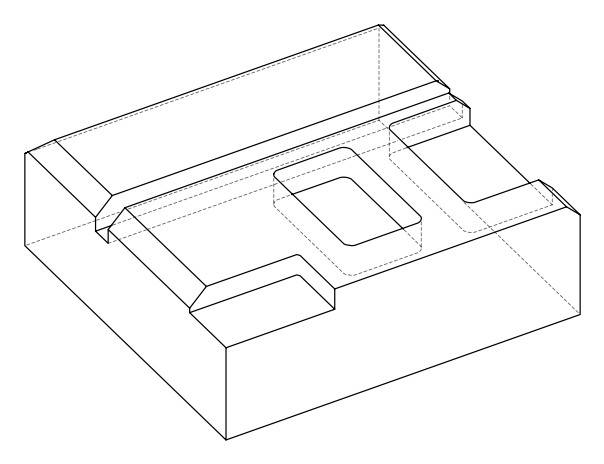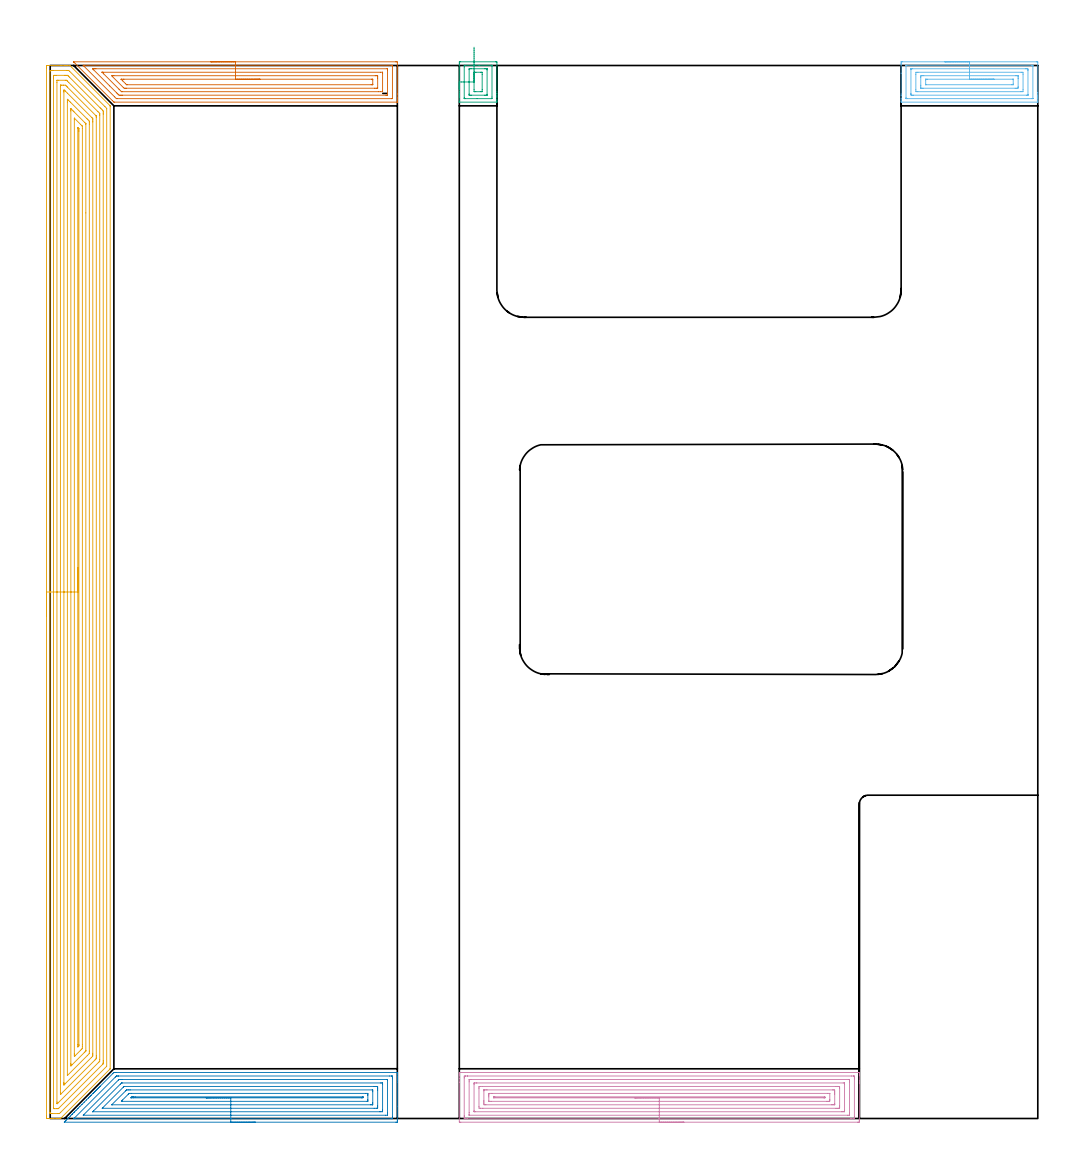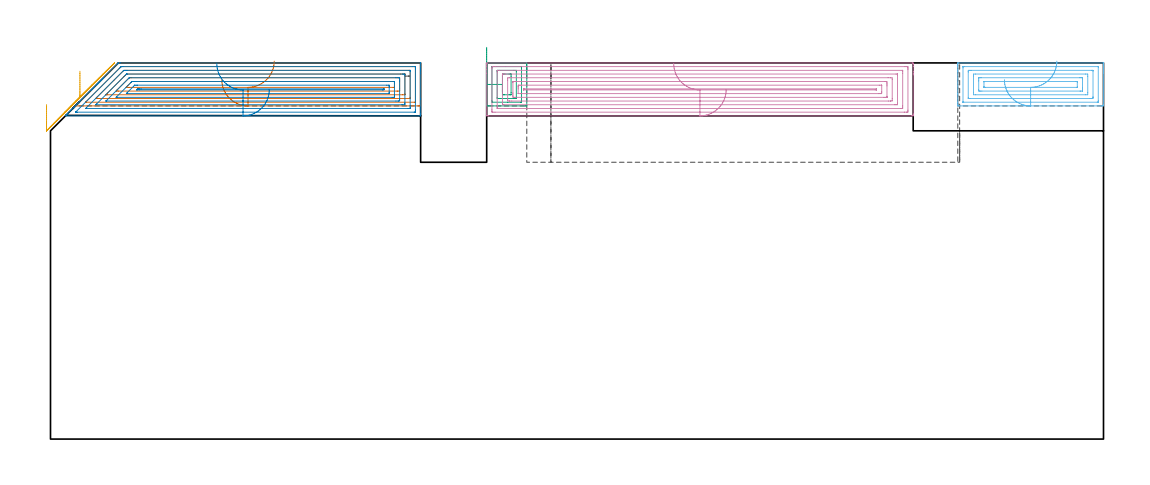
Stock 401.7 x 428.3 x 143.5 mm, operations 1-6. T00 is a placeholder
(PLAN: 10 operations, 2 tool changes, 217.4 min)
(1 AREA_MILL | FG_CHAMFER_SURFACE | UGT0205_001 | 6.26 min | 19453 mm3)
(2 AREA_MILL_1 | FG_CHAMFER_SURFACE_1 | UGT0205_001 | 8.25 min | 29944 mm3)
(3 AREA_MILL_2 | FG_CHAMFER_SURFACE_2 | UGT0205_001 | 1 min | 4058 mm3)
(4 AREA_MILL_3 | FG_CHAMFER_SURFACE_3 | UGT0205_001 | 10.63 min | 36424 mm3)
(5 AREA_MILL_4 | FG_CHAMFER_SURFACE_4 | UGT0205_001 | 33.45 min | 138005 mm3)
(6 AREA_MILL_5 | FG_CHAMFER_SURFACE_5 | UGT0205_001 | 2.99 min | 8482 mm3)
(7 MILL_CORNER_NOTCH_RECTANGULAR | CORNER_NOTCH_RECTANGULAR | NXT0201_008 | Follow Part, ap 1.5, ae 75% | 92.49 min | 245580 mm3)
(8 MILL_RECTANGULAR_POCKET | POCKET_RECTANGULAR_STRAIGHT | UGT0201_094 | Follow Part, ap 5, ae 75% | 15.82 min | 549677 mm3)
(9 MILL_SLOT | SLOT_PARTIAL_RECTANGULAR | UGT0201_094 | Follow Part, ap 5, ae 75% | 31.41 min | 634081 mm3)
(10 MILL_RECTANGULAR_SLOT | SLOT_RECTANGULAR | UGT0201_094 | Follow Part, ap 5, ae 75% | 15.14 min | 403892 mm3)
(TOOL UGT0205_001 | Chamfer Mill 20 x 3 x 45 deg. | D20 FL50 Z2)
(TOOL NXT0201_008 | ENDMILL 6mm [2P460-0600-NA 1630] | D6 FL26 Z6)
(TOOL UGT0201_094 | End mill 20 mm | D20 FL38 Z4)
(OP 1 AREA_MILL)
G17 G21 G94 G90
T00 M6
G54
G17 G0 G90 X65.35 Y429.8 S1061 M3
G43 Z153.5 H0
Z137.1
G94 G1 X65.388 Z136.228 F250.
X65.502 Z135.364
X65.691 Z134.512
X65.953 Z133.68
X66.287 Z132.874
X66.69 Z132.1
X67.159 Z131.364
X67.69 Z130.672
X68.279 Z130.029
X68.922 Z129.44
X69.614 Z128.908
X70.35 Z128.44
X71.124 Z128.037
X71.93 Z127.703
X72.762 Z127.441
X73.614 Z127.252
X74.478 Z127.138
X75.35 Z127.1
X140.579
X140.865 Y429.797 Z127.102
X141.19 Y429.792 Z127.106
X141.2 Y429.462 Z127.436
Y416.689 Z140.205
Y415.251 Z141.645
Y414.904 Z141.991
Y414.208 Z142.691
Y413.876 Z143.024
Y413.464 Z143.427
X141.195 Y413.432 Z143.459
X141.19 Y413.403 Z143.488
X141.026 Y413.4 Z143.5
X26.205
X25.896 Y413.404 Z143.49
X25.735 Y413.563 Z143.333
X25.289 Y414.011 Z142.888
X9.823 Y429.477 Z127.423
X9.663 Y429.636 Z127.261
X9.525 Y429.778 Z127.12
X9.517 Y429.794 Z127.103
X9.525 Y429.799 Z127.099
X75.35 Y429.8 Z127.1
Y428.386 Z128.514
X138.792
X139.174 Y428.379 Z128.521
X139.19 Y428.353 Z128.547
X139.192 Y428.296 Z128.604
X139.199 Y427.89 Z129.01
Y414.904 Z141.996
X139.197 Y414.853 Z142.047
X139.194 Y414.828 Z142.072
X139.192 Y414.822 Z142.078
X139.15 Y414.82 Z142.08
X138.971 Y414.815 Z142.085
X138.881 Y414.814 Z142.086
X138.792
X27.188 Y414.815 Z142.085
X27.098 Y414.816 Z142.084
X27.009 Y414.818 Z142.082
X26.953 Y414.821 Z142.079
X26.916 Y414.846 Z142.054
X26.853 Y414.904 Z141.996
X26.205 Y415.545 Z141.355
X13.695 Y428.056 Z128.844
X13.461 Y428.296 Z128.604
X13.391 Y428.371 Z128.529
X13.517 Y428.379 Z128.521
X13.608 Y428.384 Z128.516
X13.695 Y428.385 Z128.515
X75.35 Y428.386 Z128.514
Y426.972 Z129.928
X137.005 Y426.971 Z129.929
X137.159 Y426.969 Z129.931
X137.184 Y426.968 Z129.932
X137.19 Y426.966 Z129.934
X137.193 Y426.939 Z129.961
X137.198 Y426.835 Z130.065
X137.199 Y426.705 Z130.195
X137.2 Y426.511 Z130.389
X137.199 Y416.495 Z140.405
X137.194 Y416.3 Z140.6
X137.19 Y416.246 Z140.654
X137.185 Y416.234 Z140.666
X137.177 Y416.233 Z140.667
X137.12 Y416.23 Z140.67
X137.005 Y416.229 Z140.671
X136.573
X29.347
X28.885
X28.45 Y416.231 Z140.669
X27.992 Y416.236 Z140.664
X27.521 Y416.689 Z140.211
X27.098 Y417.103 Z139.797
X24.194 Y420.005 Z136.895
X17.69 Y426.511 Z130.389
X17.269 Y426.935 Z129.965
X17.247 Y426.965 Z129.935
X17.269 Y426.966 Z129.934
X17.703 Y426.97 Z129.93
X18.163 Y426.971 Z129.929
X18.595 Y426.972 Z129.928
X75.35
Y425.557 Z131.343
X134.385
X135.163 Y425.556 Z131.344
X135.185 Y425.554 Z131.346
X135.19 Y425.551 Z131.349
X135.194 Y425.544 Z131.356
X135.198 Y425.491 Z131.409
X135.199 Y425.384 Z131.516
X135.2 Y425.17 Z131.73
X135.199 Y417.819 Z139.081
X135.197 Y417.71 Z139.19
X135.193 Y417.656 Z139.244
X135.189 Y417.649 Z139.251
X135.183 Y417.646 Z139.254
X135.156 Y417.644 Z139.256
X134.324 Y417.643 Z139.257
X133.491
X29.302
X29.094 Y417.645 Z139.255
X29.043 Y417.647 Z139.253
X29.02 Y417.649 Z139.251
X28.995 Y417.666 Z139.234
X28.885 Y417.767 Z139.133
X28.174 Y418.475 Z138.425
X27.992 Y418.657 Z138.243
X21.737 Y424.912 Z131.988
X21.177 Y425.48 Z131.42
X21.113 Y425.547 Z131.353
Y425.551 Z131.349
X21.127 Y425.553 Z131.347
X21.173 Y425.555 Z131.345
X21.361 Y425.557 Z131.343
X21.737
X75.35
Y424.143 Z132.757
X132.226
X132.537 Y424.142 Z132.758
X133.124 Y424.139 Z132.761
X133.173 Y424.136 Z132.764
X133.19 Y424.126 Z132.774
X133.196 Y424.066 Z132.834
X133.198 Y423.832 Z133.068
X133.2 Y423.17 Z133.73
X133.199 Y419.202 Z137.698
X133.197 Y419.12 Z137.78
X133.193 Y419.079 Z137.821
X133.191 Y419.064 Z137.836
X133.159 Y419.063 Z137.837
X132.847 Y419.059 Z137.841
X132.537 Y419.057 Z137.843
X131.955
X30.983 Y419.058 Z137.842
X30.673 Y419.059 Z137.841
X30.083 Y419.064 Z137.836
X29.779 Y419.322 Z137.578
X29.755 Y419.344 Z137.556
X29.73 Y419.368 Z137.532
X25.311 Y423.789 Z133.111
X25.272 Y423.832 Z133.068
X25.007 Y424.136 Z132.764
X25.311 Y424.139 Z132.761
X25.894 Y424.142 Z132.758
X75.35 Y424.143 Z132.757
Y422.729 Z134.171
X130.75 Y422.728 Z134.172
X130.963 Y422.727 Z134.173
X131.122 Y422.722 Z134.178
X131.19 Y422.719 Z134.181
X131.192 Y422.679 Z134.221
X131.198 Y422.492 Z134.408
X131.199 Y420.705 Z136.195
X131.196 Y420.554 Z136.346
X131.192 Y420.5 Z136.4
X131.189 Y420.477 Z136.423
X131.176 Y420.476 Z136.424
X131.092 Y420.474 Z136.426
X130.75 Y420.472 Z136.428
X130.54 Y420.471 Z136.429
X31.355
X31.185 Y420.473 Z136.427
X31.101 Y420.476 Z136.424
X31.084 Y420.478 Z136.422
X31.037 Y420.519 Z136.381
X30.955 Y420.597 Z136.303
X30.673 Y420.875 Z136.025
X29.501 Y422.046 Z134.854
X28.885 Y422.665 Z134.235
X28.848 Y422.711 Z134.189
X28.84 Y422.722 Z134.178
X28.885 Y422.723 Z134.177
X29.098 Y422.727 Z134.173
X29.779 Y422.729 Z134.171
X29.99
X75.35
X76.222 Z134.209
X77.087 Z134.323
X77.938 Z134.512
X78.77 Z134.774
X79.576 Z135.108
X80.35 Z135.511
X81.086 Z135.98
X81.778 Z136.511
X82.421 Z137.1
X83.011 Z137.743
X83.542 Z138.435
X84.01 Z139.171
X84.413 Z139.945
X84.747 Z140.751
X85.009 Z141.583
X85.198 Z142.435
X85.312 Z143.3
X85.35 Z144.171
G0 Z153.5
M5
M2
(OP 2 AREA_MILL_1)
G17 G21 G94 G90
T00 M6
G54
G17 G0 G90 X83.45 Y-1.5 S1061 M3
G43 Z153.5 H0
Z133.3
G94 G1 X83.412 Z132.428 F250.
X83.298 Z131.564
X83.109 Z130.712
X82.847 Z129.88
X82.513 Z129.074
X82.11 Z128.3
X81.642 Z127.564
X81.11 Z126.872
X80.521 Z126.229
X79.878 Z125.64
X79.186 Z125.108
X78.45 Z124.64
X77.676 Z124.237
X76.87 Z123.903
X76.038 Z123.641
X75.186 Z123.452
X74.322 Z123.338
X73.45 Z123.3
X5.824
X5.719 Y-1.493 Z123.306
X5.824 Y-1.378 Z123.421
X6.124 Y-1.075 Z123.724
X6.269 Y-0.93 Z123.867
X6.416 Y-0.782 Z124.014
X6.707 Y-0.493 Z124.307
X7.296 Y0.098 Z124.894
X7.643 Y0.443 Z125.243
X8.175 Y0.977 Z125.774
X8.763 Y1.564 Z126.363
X8.938 Y1.739 Z126.537
X9.055 Y1.857 Z126.654
X9.643 Y2.443 Z127.243
X9.828 Y2.629 Z127.427
X9.935 Y2.736 Z127.533
X10.523 Y3.323 Z128.122
X11.108 Y3.909 Z128.707
X11.402 Y4.202 Z129.002
X12.052 Y4.853 Z129.652
X12.942 Y5.743 Z130.542
X13.832 Y6.632 Z131.432
X14.722 Y7.522 Z132.322
X15.506 Y8.307 Z133.105
X15.612 Y8.414 Z133.21
X15.942 Y8.742 Z133.542
X16.163 Y8.963 Z133.763
X16.385 Y9.186 Z133.984
X16.502 Y9.303 Z134.1
X16.679 Y9.48 Z134.278
X17.391 Y10.192 Z134.99
X17.557 Y10.359 Z135.154
X17.721 Y10.522 Z135.32
X17.836 Y10.637 Z135.435
X17.996 Y10.799 Z135.594
X18.156 Y10.957 Z135.754
X18.281 Y11.082 Z135.88
X18.436 Y11.239 Z136.034
X18.59 Y11.391 Z136.189
X18.726 Y11.527 Z136.325
X18.876 Y11.678 Z136.474
X19.025 Y11.826 Z136.624
X19.171 Y11.972 Z136.77
X19.316 Y12.118 Z136.914
X19.46 Y12.261 Z137.059
X19.616 Y12.417 Z137.215
X19.756 Y12.558 Z137.354
X19.895 Y12.696 Z137.493
X20.061 Y12.862 Z137.66
X20.196 Y12.998 Z137.794
X20.329 Y13.13 Z137.928
X25.474 Y18.275 Z143.074
X25.845 Y18.643 Z143.442
X25.899 Y18.693 Z143.492
X26.734 Y18.7 Z143.5
X141.076
X141.19 Y18.694 Z143.492
X141.2 Y18.464 Z143.262
Y17.786 Z142.585
Y17.005 Z141.804
Y16.516 Z141.312
Y16.271 Z141.068
Y15.636 Z140.433
Y15.392 Z140.189
Y14.757 Z139.551
Y4.959 Z129.756
Y-0.758 Z124.039
X141.197 Y-1.075 Z123.722
X141.19 Y-1.491 Z123.305
X141.057 Y-1.495 Z123.302
X140.631 Y-1.5 Z123.3
X73.45
Y-0.086 Z124.714
X10.314
X9.828 Y-0.085 Z124.715
X9.714 Y-0.083 Z124.717
X9.604 Y-0.079 Z124.721
X9.585 Y-0.074 Z124.726
X9.589 Y-0.069 Z124.731
X9.641 Y-0.011 Z124.789
X9.698 Y0.048 Z124.848
X9.828 Y0.178 Z124.978
X26.449 Y16.798 Z141.598
X26.734 Y17.082 Z141.882
X26.897 Y17.235 Z142.035
X26.948 Y17.279 Z142.079
X27.041 Y17.281 Z142.081
X27.235 Y17.283 Z142.083
X27.624 Y17.285 Z142.085
X27.735 Y17.286 Z142.086
X138.073
X138.852 Y17.285 Z142.085
X138.965 Y17.284 Z142.084
X139.183 Y17.279 Z142.079
X139.19 Y17.209 Z142.009
X139.197 Y17.054 Z141.854
X139.199 Y16.516 Z141.316
X139.2 Y16.172 Z140.972
X139.199 Y0.684 Z125.484
X139.198 Y0.342 Z125.142
X139.19 Y-0.004 Z124.796
X139.183 Y-0.079 Z124.721
X139.143 Y-0.081 Z124.719
X139.046 Y-0.084 Z124.716
X138.852 Y-0.085 Z124.715
X138.741 Y-0.086 Z124.714
X73.45
Y1.328 Z126.128
X13.539 Y1.329 Z126.129
X13.511 Y1.33 Z126.13
X13.472 Y1.333 Z126.133
X13.447 Y1.336 Z126.136
X13.462 Y1.353 Z126.153
X13.528 Y1.425 Z126.225
X13.663 Y1.564 Z126.364
X27.736 Y15.636 Z140.436
X27.893 Y15.789 Z140.589
X27.951 Y15.844 Z140.644
X27.975 Y15.864 Z140.664
X28.039 Y15.866 Z140.666
X28.278 Y15.87 Z140.67
X28.514 Y15.871 Z140.671
X29.166
X137.072
X137.151 Y15.87 Z140.67
X137.179 Y15.867 Z140.667
X137.187 Y15.866 Z140.666
X137.191 Y15.846 Z140.646
X137.196 Y15.763 Z140.563
X137.199 Y15.636 Z140.436
X137.2 Y15.51 Z140.31
Y2.317 Z127.117
X137.197 Y1.564 Z126.364
X137.194 Y1.443 Z126.243
X137.182 Y1.335 Z126.135
X137.072 Y1.334 Z126.134
X136.419 Y1.329 Z126.129
X73.45 Y1.328 Z126.128
Y2.743 Z127.543
X17.384
X17.346 Y2.745 Z127.545
X17.313 Y2.748 Z127.548
X17.31 Y2.75 Z127.55
X17.314 Y2.757 Z127.557
X17.369 Y2.818 Z127.618
X17.412 Y2.863 Z127.663
X17.634 Y3.085 Z127.885
X28.514 Y13.965 Z138.765
X28.914 Y14.361 Z139.161
X28.987 Y14.43 Z139.23
X29.008 Y14.447 Z139.247
X29.039 Y14.451 Z139.251
X29.111 Y14.454 Z139.254
X29.404 Y14.456 Z139.256
X134.403
X134.708 Y14.455 Z139.255
X135.105 Y14.45 Z139.25
X135.19 Y14.442 Z139.242
X135.194 Y14.289 Z139.089
X135.199 Y13.969 Z138.769
X135.2 Y3.414 Z128.214
X135.198 Y3.323 Z128.123
X135.19 Y2.929 Z127.729
X135.176 Y2.75 Z127.55
X134.985 Y2.747 Z127.547
X134.403 Y2.744 Z127.544
X134.099 Y2.743 Z127.543
X73.45
Y4.157 Z128.957
X21.35
X21.258 Y4.159 Z128.959
X21.198 Y4.162 Z128.962
X21.172 Y4.165 Z128.965
X21.174 Y4.169 Z128.969
X21.203 Y4.202 Z129.002
X21.298 Y4.299 Z129.099
X21.396 Y4.397 Z129.197
X29.702 Y12.703 Z137.503
X30.002 Y12.998 Z137.798
X30.035 Y13.025 Z137.825
X30.053 Y13.036 Z137.836
X30.111 Y13.039 Z137.839
X30.202 Y13.042 Z137.842
X131.687 Y13.043 Z137.843
X132.579 Y13.041 Z137.841
X132.623 Y13.039 Z137.839
X133.19 Y12.998 Z137.798
X133.198 Y12.429 Z137.229
X133.199 Y12.118 Z136.918
X133.2 Y11.548 Z136.348
X133.199 Y5.082 Z129.882
X133.197 Y4.515 Z129.315
X133.19 Y4.202 Z129.002
X132.665 Y4.161 Z128.961
X132.623 Y4.159 Z128.959
X131.779 Y4.157 Z128.957
X73.45
Y5.571 Z130.371
X25.349 Y5.572 Z130.372
X25.222 Y5.573 Z130.373
X25.073 Y5.576 Z130.376
X25.039 Y5.578 Z130.378
X25.053 Y5.597 Z130.397
X25.091 Y5.64 Z130.44
X25.138 Y5.69 Z130.49
X25.183 Y5.736 Z130.536
X30.687 Y11.239 Z136.039
X30.937 Y11.483 Z136.283
X31.024 Y11.564 Z136.364
X31.09 Y11.622 Z136.422
X31.184 Y11.623 Z136.423
X31.68 Y11.627 Z136.427
X32.073 Y11.628 Z136.428
X32.569 Y11.629 Z136.429
X130.975 Y11.628 Z136.428
X131.08 Y11.627 Z136.427
X131.15 Y11.624 Z136.424
X131.183 Y11.622 Z136.422
X131.19 Y11.59 Z136.39
X131.196 Y11.239 Z136.039
X131.199 Y10.887 Z135.687
X131.2 Y6.489 Z131.289
X131.196 Y5.961 Z130.761
X131.192 Y5.617 Z130.417
X131.181 Y5.578 Z130.378
X131.139 Y5.576 Z130.376
X131.041 Y5.573 Z130.373
X130.843 Y5.572 Z130.372
X130.348 Y5.571 Z130.371
X73.45
Y6.985 Z131.785
X29.404 Y6.986 Z131.786
X29.256 Y6.987 Z131.787
X28.926 Y6.992 Z131.792
X29.075 Y7.166 Z131.966
X29.279 Y7.377 Z132.177
X29.404 Y7.506 Z132.306
X31.724 Y9.825 Z134.625
X32.073 Y10.17 Z134.97
X32.116 Y10.206 Z135.006
X32.147 Y10.209 Z135.009
X32.222 Y10.212 Z135.012
X32.963 Y10.214 Z135.014
X33.109 Y10.215 Z135.015
X128.32 Y10.214 Z135.014
X129.064 Y10.209 Z135.009
X129.168 Y10.208 Z135.008
X129.19 Y10.202 Z135.002
X129.194 Y10.063 Z134.863
X129.198 Y9.884 Z134.684
X129.2 Y9.614 Z134.414
Y9.48 Z134.28
Y7.586 Z132.386
X129.199 Y7.451 Z132.251
X129.194 Y7.182 Z131.982
X129.19 Y7.005 Z131.805
X129.174 Y6.992 Z131.792
X129.156 Y6.99 Z131.79
X129.064 Y6.987 Z131.787
X128.917 Y6.986 Z131.786
X73.45 Y6.985 Z131.785
Y8.399 Z133.199
X33.853 Y8.4 Z133.2
X33.165 Y8.401 Z133.201
X32.963 Y8.403 Z133.203
X32.779 Y8.407 Z133.207
X32.963 Y8.616 Z133.416
X33.143 Y8.784 Z133.584
X33.307 Y8.793 Z133.593
X33.652 Y8.799 Z133.599
X33.853 Y8.8 Z133.6
X34.54
X127.152
X127.169 Y8.799 Z133.599
X127.183 Y8.796 Z133.596
X127.19 Y8.792 Z133.592
X127.194 Y8.774 Z133.574
X127.199 Y8.684 Z133.484
X127.197 Y8.6 Z133.4
X127.19 Y8.408 Z133.208
X126.8 Y8.402 Z133.202
X126.596 Y8.4 Z133.2
X73.45 Y8.399 Z133.199
X72.578 Z133.238
X71.714 Z133.351
X70.862 Z133.54
X70.03 Z133.803
X69.224 Z134.136
X68.45 Z134.539
X67.714 Z135.008
X67.022 Z135.539
X66.379 Z136.128
X65.79 Z136.772
X65.258 Z137.464
X64.79 Z138.199
X64.387 Z138.973
X64.053 Z139.779
X63.791 Z140.611
X63.602 Z141.463
X63.488 Z142.328
X63.45 Z143.199
G0 Z153.5
M5
M2
(OP 3 AREA_MILL_2)
G17 G21 G94 G90
T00 M6
G54
G17 G0 G90 X166.4 Y421.598 S1061 M3
G43 Z153.5 H0
Z149.44
G94 G1 Y421.009 Z148.797 F250.
Y420.478 Z148.105
Y420.009 Z147.369
Y419.606 Z146.595
Y419.272 Z145.789
Y419.01 Z144.957
Y418.821 Z144.106
Y418.707 Z143.241
Y418.669 Z142.369
Y418.707 Z141.498
Y418.821 Z140.633
Y419.01 Z139.781
Y419.272 Z138.949
Y419.606 Z138.143
Y420.009 Z137.369
Y420.478 Z136.633
Y421.009 Z135.941
Y421.598 Z135.298
Y429.189 Z127.707
X166.402 Y429.735 Z127.162
X166.406 Y429.791 Z127.105
X166.945 Y429.8 Z127.1
X181.155
X181.439 Y429.797 Z127.101
X181.69 Y429.791 Z127.105
X181.7 Y429.534 Z127.362
Y417.582 Z139.311
Y416.892 Z140.005
Y416.689 Z140.208
Y415.999 Z140.898
Y415.797 Z141.1
Y415.391 Z141.508
Y414.417 Z142.482
Y414.011 Z142.888
Y413.677 Z143.221
Y413.437 Z143.455
X181.69 Y413.403 Z143.489
X181.599 Y413.4 Z143.5
X166.501
X166.41 Y413.403 Z143.489
X166.401 Y413.433 Z143.459
Y413.437 Z143.455
X166.4 Y413.677 Z143.221
Y415.391 Z141.508
Y415.797 Z141.1
Y415.999 Z140.898
Y416.689 Z140.208
Y416.892 Z140.005
Y417.582 Z139.311
Y421.598 Z135.298
X167.39 Y421.599 Z135.301
X168.4 Y421.598 Z135.302
Y427.726 Z129.174
X168.407 Y428.296 Z128.604
X168.41 Y428.371 Z128.529
X168.544 Y428.381 Z128.519
X168.633 Y428.385 Z128.515
X174.45 Y428.386 Z128.514
X179.379
X179.468 Y428.385 Z128.515
X179.645 Y428.382 Z128.518
X179.689 Y428.379 Z128.521
X179.694 Y428.37 Z128.53
X179.698 Y428.342 Z128.558
X179.7 Y428.296 Z128.604
Y427.973 Z128.927
Y415.474 Z141.426
X179.693 Y414.904 Z141.996
X179.69 Y414.829 Z142.071
X179.556 Y414.819 Z142.081
X179.467 Y414.815 Z142.085
X173.65 Y414.814 Z142.086
X168.721
X168.632 Y414.815 Z142.085
X168.455 Y414.818 Z142.082
X168.411 Y414.821 Z142.079
X168.406 Y414.83 Z142.07
X168.402 Y414.858 Z142.042
X168.4 Y414.904 Z141.996
Y415.227 Z141.673
Y421.598 Z135.302
X170.4
Y426.608 Z130.292
X170.403 Y426.707 Z130.193
X170.41 Y426.902 Z129.998
X170.421 Y426.966 Z129.934
X170.441 Y426.968 Z129.932
X170.497 Y426.969 Z129.931
X170.927 Y426.971 Z129.929
X171.386 Y426.972 Z129.928
X176.714
X177.144 Y426.971 Z129.929
X177.603 Y426.97 Z129.93
X177.667 Y426.967 Z129.933
X177.679 Y426.966 Z129.934
X177.69 Y426.934 Z129.966
X177.695 Y426.804 Z130.096
X177.699 Y426.609 Z130.291
X177.7 Y426.511 Z130.389
Y416.592 Z140.308
X177.697 Y416.493 Z140.407
X177.69 Y416.298 Z140.602
X177.679 Y416.234 Z140.666
X177.659 Y416.232 Z140.668
X177.603 Y416.231 Z140.669
X177.173 Y416.229 Z140.671
X176.714 Y416.228 Z140.672
X171.386
X170.956 Y416.229 Z140.671
X170.497 Y416.23 Z140.67
X170.433 Y416.233 Z140.667
X170.421 Y416.234 Z140.666
X170.41 Y416.266 Z140.634
X170.405 Y416.396 Z140.504
X170.401 Y416.591 Z140.309
X170.4 Y416.689 Z140.211
Y421.598 Z135.302
X172.4
Y424.598 Z132.302
Y424.725 Z132.175
X172.404 Y425.487 Z131.413
X172.41 Y425.54 Z131.36
X172.418 Y425.551 Z131.349
X172.438 Y425.552 Z131.348
X172.541 Y425.555 Z131.345
X172.748 Y425.557 Z131.343
X173.162
X174.998
X175.377 Y425.556 Z131.344
X175.567 Y425.553 Z131.347
X175.66 Y425.55 Z131.35
X175.69 Y425.543 Z131.357
X175.7 Y424.725 Z132.175
Y418.475 Z138.425
X175.696 Y417.713 Z139.187
X175.69 Y417.66 Z139.24
X175.682 Y417.649 Z139.251
X175.662 Y417.648 Z139.252
X175.559 Y417.645 Z139.255
X175.352 Y417.643 Z139.257
X174.938
X173.102
X172.723 Y417.644 Z139.256
X172.533 Y417.647 Z139.253
X172.44 Y417.65 Z139.25
X172.41 Y417.657 Z139.243
X172.4 Y418.475 Z138.425
Y421.598 Z135.302
Y422.241 Z134.712
Y422.933 Z134.181
Y423.669 Z133.713
Y424.443 Z133.31
Y425.249 Z132.976
Y426.081 Z132.714
Y426.933 Z132.525
Y427.798 Z132.411
Y428.669 Z132.373
Y429.541 Z132.411
Y430.406 Z132.525
Y431.257 Z132.714
Y432.089 Z132.976
Y432.895 Z133.31
Y433.669 Z133.713
Y434.405 Z134.181
Y435.097 Z134.712
Y435.74 Z135.302
G0 Z153.5
M5
M2
(OP 4 AREA_MILL_3)
G17 G21 G94 G90
T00 M6
G54
G17 G0 G90 X257.75 Y-1.5 S1061 M3
G43 Z153.5 H0
Z133.3
G94 G1 X257.712 Z132.428 F250.
X257.598 Z131.564
X257.409 Z130.712
X257.147 Z129.88
X256.813 Z129.074
X256.41 Z128.3
X255.941 Z127.564
X255.41 Z126.872
X254.821 Z126.229
X254.178 Z125.64
X253.486 Z125.108
X252.75 Z124.64
X251.976 Z124.237
X251.17 Z123.903
X250.338 Z123.641
X249.486 Z123.452
X248.622 Z123.338
X247.75 Z123.3
X167.002
X166.536 Y-1.495 Z123.303
X166.41 Y-1.492 Z123.306
X166.4 Y-1.361 Z123.436
Y14.757 Z139.552
Y16.208 Z141.005
Y17.395 Z142.19
Y18.012 Z142.811
Y18.275 Z143.074
X166.401 Y18.403 Z143.202
X166.41 Y18.694 Z143.493
X166.556 Y18.7 Z143.5
X328.944
X329.09 Y18.694 Z143.493
X329.1 Y18.402 Z143.201
Y18.012 Z142.811
Y17.395 Z142.19
Y15.328 Z140.125
Y14.757 Z139.552
Y14.163 Z138.958
Y-0.789 Z124.008
X329.096 Y-1.075 Z123.722
X329.09 Y-1.492 Z123.306
X328.924 Y-1.495 Z123.303
X328.498 Y-1.5 Z123.3
X247.75
Y-0.086 Z124.714
X169.568
X168.787 Y-0.085 Z124.715
X168.674 Y-0.084 Z124.716
X168.437 Y-0.079 Z124.721
X168.41 Y-0.002 Z124.798
X168.404 Y0.182 Z124.982
X168.401 Y0.684 Z125.484
X168.4 Y1.065 Z125.865
X168.401 Y16.516 Z141.316
X168.403 Y16.895 Z141.695
X168.41 Y17.272 Z142.072
X168.787 Y17.282 Z142.082
X168.9 Y17.284 Z142.084
X169.679 Y17.286 Z142.086
X169.791
X325.932
X326.713 Y17.285 Z142.085
X326.826 Y17.284 Z142.084
X327.063 Y17.279 Z142.079
X327.09 Y17.202 Z142.002
X327.096 Y17.018 Z141.818
X327.099 Y16.516 Z141.316
X327.1 Y16.135 Z140.935
X327.099 Y0.684 Z125.484
X327.097 Y0.305 Z125.105
X327.09 Y-0.072 Z124.728
X326.713 Y-0.082 Z124.718
X326.6 Y-0.084 Z124.716
X325.821 Y-0.086 Z124.714
X325.709
X247.75
Y1.328 Z126.128
X170.571 Y1.329 Z126.129
X170.492 Y1.33 Z126.13
X170.43 Y1.333 Z126.133
X170.416 Y1.335 Z126.135
X170.41 Y1.348 Z126.148
X170.406 Y1.395 Z126.195
X170.402 Y1.564 Z126.364
X170.4 Y1.732 Z126.532
Y2.443 Z127.243
Y14.926 Z139.726
X170.402 Y15.636 Z140.436
X170.404 Y15.801 Z140.601
X170.41 Y15.856 Z140.656
X170.454 Y15.864 Z140.664
X170.571 Y15.866 Z140.666
X171.226 Y15.871 Z140.671
X324.929
X325.008 Y15.87 Z140.67
X325.07 Y15.867 Z140.667
X325.084 Y15.865 Z140.665
X325.09 Y15.852 Z140.652
X325.094 Y15.805 Z140.605
X325.098 Y15.636 Z140.436
X325.1 Y15.468 Z140.268
Y14.757 Z139.557
Y2.274 Z127.074
X325.098 Y1.564 Z126.364
X325.096 Y1.399 Z126.199
X325.091 Y1.344 Z126.144
X325.046 Y1.335 Z126.135
X324.929 Y1.334 Z126.134
X324.274 Y1.329 Z126.129
X247.75 Y1.328 Z126.128
Y2.743 Z127.543
X172.944
X172.523 Y2.745 Z127.545
X172.429 Y2.748 Z127.548
X172.415 Y2.749 Z127.549
X172.41 Y2.76 Z127.56
X172.405 Y2.806 Z127.606
X172.402 Y2.901 Z127.701
X172.4 Y3.279 Z128.079
Y13.877 Z138.677
X172.404 Y14.295 Z139.095
X172.407 Y14.399 Z139.199
X172.41 Y14.446 Z139.246
X172.465 Y14.45 Z139.25
X172.663 Y14.454 Z139.254
X173.248 Y14.457 Z139.257
X173.552
X322.556
X322.977 Y14.455 Z139.255
X323.071 Y14.452 Z139.252
X323.085 Y14.451 Z139.251
X323.09 Y14.439 Z139.239
X323.095 Y14.394 Z139.194
X323.098 Y14.299 Z139.099
X323.1 Y13.921 Z138.721
Y3.323 Z128.123
X323.096 Y2.905 Z127.705
X323.093 Y2.8 Z127.6
X323.09 Y2.754 Z127.554
X323.035 Y2.75 Z127.55
X322.837 Y2.746 Z127.546
X322.252 Y2.743 Z127.543
X321.948
X247.75
Y4.157 Z128.957
X175.971
X175.077 Y4.158 Z128.958
X175.033 Y4.16 Z128.96
X174.41 Y4.202 Z129.002
X174.401 Y4.824 Z129.624
Y12.118 Z136.918
X174.403 Y12.739 Z137.539
X174.41 Y12.998 Z137.798
X174.99 Y13.04 Z137.84
X175.033 Y13.041 Z137.841
X175.879 Y13.043 Z137.843
X319.529
X320.423 Y13.041 Z137.841
X320.467 Y13.04 Z137.84
X321.09 Y12.998 Z137.798
X321.099 Y12.375 Z137.175
X321.1 Y5.082 Z129.882
X321.097 Y4.461 Z129.261
X321.09 Y4.202 Z129.002
X320.51 Y4.16 Z128.96
X320.467 Y4.159 Z128.959
X319.621 Y4.157 Z128.957
X247.75
Y5.571 Z130.371
X177.212 Y5.572 Z130.372
X176.817 Y5.574 Z130.374
X176.431 Y5.578 Z130.378
X176.41 Y5.961 Z130.761
X176.402 Y6.37 Z131.17
X176.4 Y6.841 Z131.641
Y7.252 Z132.052
Y11.239 Z136.039
Y11.444 Z136.244
X176.402 Y11.547 Z136.347
X176.406 Y11.598 Z136.398
X176.41 Y11.619 Z136.419
X176.427 Y11.623 Z136.423
X176.817 Y11.626 Z136.426
X177.314 Y11.629 Z136.429
X177.709
X318.288 Y11.628 Z136.428
X318.683 Y11.626 Z136.426
X319.069 Y11.622 Z136.422
X319.09 Y11.239 Z136.039
X319.098 Y10.83 Z135.63
X319.1 Y10.359 Z135.159
Y9.948 Z134.748
Y5.961 Z130.761
Y5.756 Z130.556
X319.098 Y5.653 Z130.453
X319.094 Y5.602 Z130.402
X319.09 Y5.581 Z130.381
X319.073 Y5.577 Z130.377
X318.683 Y5.573 Z130.373
X318.186 Y5.571 Z130.371
X317.791
X247.75
Y6.985 Z131.785
X179.347 Y6.986 Z131.786
X178.602 Y6.99 Z131.79
X178.448 Y6.992 Z131.792
X178.408 Y7.001 Z131.801
X178.406 Y7.007 Z131.807
X178.402 Y7.038 Z131.838
X178.4 Y8.799 Z133.599
X178.401 Y9.48 Z134.28
X178.402 Y9.676 Z134.476
X178.409 Y9.877 Z134.677
X178.425 Y10.208 Z135.008
X178.602 Y10.211 Z135.011
X178.75 Y10.213 Z135.013
X179.494 Y10.214 Z135.014
X179.64 Y10.215 Z135.015
X316.153 Y10.214 Z135.014
X316.898 Y10.21 Z135.01
X317.052 Y10.208 Z135.008
X317.092 Y10.199 Z134.999
X317.094 Y10.193 Z134.993
X317.098 Y10.162 Z134.962
X317.099 Y7.72 Z132.52
X317.098 Y7.523 Z132.323
X317.091 Y7.323 Z132.123
X317.075 Y6.992 Z131.792
X316.898 Y6.988 Z131.788
X316.751 Y6.987 Z131.787
X316.006 Y6.985 Z131.785
X315.86
X247.75
Y8.399 Z133.199
X180.482 Y8.4 Z133.2
X180.464 Y8.401 Z133.201
X180.415 Y8.406 Z133.206
X180.401 Y8.586 Z133.386
X180.4 Y8.6 Z133.4
X180.401 Y8.708 Z133.508
X180.405 Y8.762 Z133.562
X180.409 Y8.787 Z133.587
X180.416 Y8.793 Z133.593
X180.465 Y8.795 Z133.595
X180.872 Y8.8 Z133.6
X315.018
X315.036 Y8.799 Z133.599
X315.085 Y8.794 Z133.594
X315.099 Y8.614 Z133.414
X315.1 Y8.6 Z133.4
X315.099 Y8.492 Z133.292
X315.095 Y8.438 Z133.238
X315.091 Y8.413 Z133.213
X315.084 Y8.407 Z133.207
X315.035 Y8.405 Z133.205
X314.628 Y8.4 Z133.2
X247.75 Y8.399 Z133.199
X246.878 Z133.238
X246.013 Z133.351
X245.162 Z133.54
X244.33 Z133.803
X243.524 Z134.136
X242.75 Z134.539
X242.014 Z135.008
X241.322 Z135.539
X240.679 Z136.128
X240.09 Z136.772
X239.558 Z137.464
X239.09 Z138.199
X238.687 Z138.973
X238.353 Z139.779
X238.091 Z140.611
X237.902 Z141.463
X237.788 Z142.328
X237.75 Z143.199
G0 Z153.5
M5
M2
(OP 5 AREA_MILL_4)
G17 G21 G94 G90
T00 M6
G54
G17 G0 G90 X-1.5 Y204.15 S1061 M3
G43 Z153.5 H0
Z127.6
G94 G1 Y204.188 Z126.728 F250.
Y204.302 Z125.863
Y204.491 Z125.012
Y204.753 Z124.18
Y205.087 Z123.374
Y205.49 Z122.6
Y205.958 Z121.864
Y206.49 Z121.172
Y207.079 Z120.529
Y207.722 Z119.94
Y208.414 Z119.408
Y209.15 Z118.94
Y209.924 Z118.537
Y210.73 Z118.203
Y211.562 Z117.941
Y212.414 Z117.752
Y213.278 Z117.638
Y214.15 Z117.6
Y427.322
X-1.499 Y427.681 Z117.601
X-1.494 Y428.209 Z117.604
X-1.492 Y428.292 Z117.606
X-0.969 Y428.3 Z118.128
X4.353 Z123.448
X5.785 Z124.882
X6.127 Z125.223
X6.813 Z125.912
X7.902 Z127.
X7.992 Y428.298 Z127.088
X8.025 Y428.277 Z127.121
X24.327 Y411.972 Z143.427
X24.399 Y411.895 Z143.485
X24.4 Y411.599 Z143.5
X24.396 Y20.266 Z143.496
X24.38 Y20.191 Z143.478
X24.352 Y20.152 Z143.451
X4.353 Y0.153 Z123.452
X4.211 Y0.008 Z123.303
X4.184 Y0.002 Z123.276
X4.011 Y0. Z123.11
X3.264 Z122.364
X2.579 Z121.674
X1.349 Z120.446
X0.805 Z119.899
X0.19 Z119.285
X-0.969 Y0.001 Z118.127
X-1.184 Y0.003 Z117.913
X-1.491 Y0.008 Z117.605
X-1.494 Y0.091 Z117.603
X-1.498 Y0.619 Z117.602
X-1.5 Y1.154 Z117.6
Y214.15
X-0.086 Z119.014
Y425.894
X-0.082 Y426.29 Z119.018
X0.404 Y426.298 Z119.504
X0.805 Y426.299 Z119.905
X1.289 Y426.3 Z120.389
X6.612 Z125.712
X7.015 Y426.296 Z126.115
X7.508 Y426.29 Z126.608
X7.902 Y425.947 Z127.002
X7.92 Y425.93 Z127.02
X22.25 Y411.599 Z141.35
X22.982 Y410.856 Z142.082
X22.986 Y410.706 Z142.086
X22.982 Y21.244 Z142.082
X22.948 Y21.202 Z142.048
X22.918 Y21.168 Z142.018
X4.156 Y2.406 Z123.256
X3.806 Y2.064 Z122.906
X3.758 Y2.02 Z122.858
X3.667 Y2.01 Z122.767
X3.466 Y2.005 Z122.566
X2.982 Y2. Z122.082
X0.805 Y2.001 Z119.905
X0.318 Y2.002 Z119.418
X-0.082 Y2.01 Z119.018
X-0.086 Y2.406 Z119.014
Y2.41
Y214.15
X1.328 Z120.428
X1.329 Y423.214 Z120.429
X1.33 Y423.579 Z120.43
X1.333 Y424.107 Z120.433
X1.335 Y424.281 Z120.435
X1.506 Y424.294 Z120.606
X1.692 Y424.297 Z120.792
X2.388 Y424.3 Z121.488
X5.936 Z125.036
X6.127 Z125.227
X6.825 Y424.298 Z125.925
X7.015 Y424.293 Z126.115
X7.077 Y424.29 Z126.177
X7.15 Y424.239 Z126.25
X7.29 Y424.107 Z126.39
X7.598 Y423.802 Z126.698
X7.902 Y423.499 Z127.002
X20.321 Y411.08 Z139.421
X20.694 Y410.706 Z139.794
X21.208 Y410.181 Z140.308
X21.564 Y409.812 Z140.664
X21.568 Y409.45 Z140.668
X21.571 Y408.919 Z140.671
Y408.553
X21.569 Y23.486 Z140.669
X21.568 Y22.955 Z140.668
X21.566 Y22.595 Z140.666
X21.562 Y22.328 Z140.662
X21.557 Y22.268 Z140.657
X21.507 Y22.214 Z140.607
X21.362 Y22.062 Z140.462
X3.466 Y4.166 Z122.566
X3.29 Y4.01 Z122.39
X3.118 Y4.006 Z122.218
X2.77 Y4.001 Z121.87
X1.692 Z120.792
X1.5 Y4.003 Z120.6
X1.373 Y4.008 Z120.473
X1.334 Y4.011 Z120.434
X1.333 Y4.028 Z120.433
X1.331 Y4.071 Z120.431
X1.329 Y4.193 Z120.429
X1.328 Y214.15 Z120.428
X2.743 Z121.843
Y421.427
X2.745 Y422.153 Z121.845
X2.748 Y422.259 Z121.848
X2.749 Y422.283 Z121.849
X2.763 Y422.29 Z121.863
X2.816 Y422.293 Z121.916
X3.033 Y422.298 Z122.133
X3.466 Y422.3 Z122.566
X6.148 Z125.248
X6.581 Y422.292 Z125.681
X6.633 Y422.29 Z125.733
X6.708 Y422.231 Z125.808
X6.844 Y422.101 Z125.944
X7.015 Y421.935 Z126.115
X7.524 Y421.427 Z126.624
X19.434 Y409.517 Z138.534
X20.028 Y408.919 Z139.128
X20.114 Y408.825 Z139.214
X20.15 Y408.778 Z139.25
X20.152 Y408.736 Z139.252
X20.155 Y408.554 Z139.255
X20.157 Y408.191 Z139.257
Y408.025
X20.154 Y24.017 Z139.254
X20.147 Y23.309 Z139.247
X20.06 Y23.218 Z139.16
X19.805 Y22.955 Z138.905
X3.149 Y6.299 Z122.249
X2.997 Y6.149 Z122.097
X2.915 Y6.071 Z122.015
X2.859 Y6.019 Z121.959
X2.806 Y6.01 Z121.906
X2.759 Z121.859
X2.75 Y6.089 Z121.85
X2.748 Y6.213 Z121.848
X2.743 Y6.708 Z121.843
Y214.15
X4.157 Z123.257
Y420.036
X4.159 Y420.167 Z123.259
X4.163 Y420.272 Z123.263
X4.165 Y420.292 Z123.265
X4.17 Y420.294 Z123.27
X4.189 Y420.297 Z123.289
X4.353 Y420.299 Z123.453
X4.585 Y420.3 Z123.685
X5.24 Z124.34
X5.473 Y420.299 Z124.573
X6.127 Y420.29 Z125.227
X6.216 Y420.274 Z125.316
X6.307 Y420.186 Z125.407
X6.492 Y420.006 Z125.592
X6.862 Y419.64 Z125.962
X7.015 Y419.487 Z126.115
X18.649 Y407.852 Z137.749
X18.699 Y407.8 Z137.799
X18.723 Y407.772 Z137.823
X18.732 Y407.758 Z137.832
X18.736 Y407.724 Z137.836
X18.741 Y407.33 Z137.841
X18.743 Y407.132 Z137.843
X18.74 Y25.441 Z137.84
X18.739 Y24.742 Z137.839
X18.737 Y24.55 Z137.837
X18.733 Y24.358 Z137.833
X18.547 Y24.155 Z137.647
X18.398 Y23.999 Z137.498
X18.25 Y23.848 Z137.35
X4.353 Y9.952 Z123.453
X4.27 Y9.871 Z123.37
X4.204 Y9.809 Z123.304
X4.168 Y9.777 Z123.268
X4.164 Y9.854 Z123.264
X4.159 Y10.249 Z123.259
X4.157 Y10.447 Z123.257
Y214.15
X5.571 Z124.671
Y417.52
X5.573 Y417.853 Z124.673
X5.575 Y418.133 Z124.675
X5.578 Y418.271 Z124.678
X5.586 Y418.29 Z124.686
X5.62 Y418.291 Z124.72
X5.694 Y418.29 Z124.794
X6.127 Y417.916 Z125.227
X6.196 Y417.853 Z125.296
X7.015 Y417.038 Z126.115
X16.919 Y407.132 Z136.019
X17.068 Y406.976 Z136.168
X17.322 Y406.707 Z136.422
X17.325 Y406.576 Z136.425
X17.327 Y406.238 Z136.427
X17.329 Y405.678 Z136.429
Y405.345
X17.325 Y26.529 Z136.425
X17.323 Y25.975 Z136.423
X17.319 Y25.635 Z136.419
X17.308 Y25.368 Z136.408
X16.734 Y24.781 Z135.834
X5.973 Y14.021 Z125.073
X5.684 Y13.74 Z124.784
X5.599 Y13.659 Z124.699
X5.578 Y13.655 Z124.678
X5.576 Y13.683 Z124.676
X5.573 Y14.021 Z124.673
X5.571 Y14.359 Z124.671
Y14.581
Y214.15
X6.985 Z126.085
Y413.386
X6.987 Y414.279 Z126.087
X6.988 Y414.306 Z126.088
X7.015 Y414.576 Z126.115
X7.319 Y414.279 Z126.419
X7.902 Y413.701 Z127.002
X8.217 Y413.386 Z127.317
X14.998 Y406.604 Z134.098
X15.362 Y406.238 Z134.462
X15.886 Y405.705 Z134.986
X15.912 Y405.345 Z135.012
X15.913 Y405.317 Z135.013
X15.915 Y404.452 Z135.015
X15.912 Y27.396 Z135.012
X15.908 Y26.529 Z135.008
X15.907 Y26.507 Z135.007
X15.886 Y26.395 Z134.986
X15.068 Y25.565 Z134.168
X7.056 Y17.553 Z126.156
X7.015 Y17.514 Z126.115
X6.999 Y17.503 Z126.099
X6.994 Y17.501 Z126.094
X6.992 Y17.509 Z126.092
X6.987 Y17.565 Z126.087
X6.986 Y17.594 Z126.086
X6.985 Y17.624 Z126.085
Y214.15
X8.4 Z127.5
Y409.812
X8.401 Y410.203 Z127.501
X8.405 Y410.706 Z127.505
X8.406 Y410.729 Z127.506
X8.44 Y410.706 Z127.54
X8.789 Y410.362 Z127.889
X9.341 Y409.812 Z128.441
X9.676 Y409.478 Z128.776
X14.111 Y405.042 Z133.211
X14.404 Y404.745 Z133.504
X14.476 Y404.669 Z133.576
X14.491 Y404.65 Z133.591
X14.495 Y404.628 Z133.595
X14.498 Y404.582 Z133.598
X14.5 Y404.452 Z133.6
Y368.343
X14.497 Y27.674 Z133.597
X14.496 Y27.548 Z133.596
X14.493 Y27.486 Z133.593
X14.491 Y27.458 Z133.591
X14.466 Y27.422 Z133.566
X14.291 Y27.241 Z133.391
X14.111 Y27.058 Z133.211
X13.848 Y26.794 Z132.948
X8.951 Y21.898 Z128.051
X8.789 Y21.737 Z127.889
X8.502 Y21.457 Z127.602
X8.409 Y21.368 Z127.509
X8.404 Y21.474 Z127.504
X8.402 Y21.558 Z127.502
X8.4 Y22.062 Z127.5
Y22.454
Y214.15
X9.814 Z128.914
Y406.238
X9.819 Y406.865 Z128.919
Y406.87
X9.827 Y406.866 Z128.927
X9.87 Y406.829 Z128.97
X9.955 Y406.748 Z129.055
X12.337 Y404.367 Z131.437
X12.739 Y403.962 Z131.839
X12.94 Y403.757 Z132.04
X13.04 Y403.652 Z132.14
X13.079 Y403.604 Z132.179
X13.086 Y402.665 Z132.186
X13.083 Y30.103 Z132.183
X13.082 Y29.352 Z132.182
X13.08 Y29.209 Z132.18
X13.066 Y28.475 Z132.166
X12.916 Y28.316 Z132.016
X12.627 Y28.024 Z131.727
X12.337 Y27.733 Z131.437
X10.239 Y25.635 Z129.339
X10.093 Y25.491 Z129.193
X9.954 Y25.356 Z129.054
X9.828 Y25.236 Z128.928
X9.818 Y25.492 Z128.918
X9.816 Y25.635 Z128.916
X9.814 Y26.178 Z128.914
Y26.39
Y214.15
X11.228 Z130.328
Y402.665
X11.23 Y402.887 Z130.33
X11.232 Y402.962 Z130.332
X11.234 Y403.005 Z130.334
X11.309 Y402.935 Z130.409
X11.45 Y402.801 Z130.55
X11.588 Y402.665 Z130.688
X11.634 Y402.613 Z130.734
X11.665 Y402.576 Z130.765
X11.667 Y402.552 Z130.767
X11.67 Y402.443 Z130.77
X11.672 Y401.771 Z130.772
Y401.548
X11.669 Y30.103 Z130.769
X11.668 Y29.883 Z130.768
X11.665 Y29.661 Z130.765
X11.662 Y29.52 Z130.762
X11.608 Y29.461 Z130.708
X11.45 Y29.297 Z130.55
X11.407 Y29.253 Z130.507
X11.361 Y29.209 Z130.461
X11.303 Y29.16 Z130.403
X11.234 Y29.119 Z130.334
X11.232 Y29.209 Z130.332
X11.229 Y29.327 Z130.329
X11.228 Y29.432 Z130.328
Y30.103
Y214.15
Y215.022 Z130.366
Y215.886 Z130.48
Y216.738 Z130.669
Y217.57 Z130.931
Y218.376 Z131.265
Y219.15 Z131.668
Y219.886 Z132.136
Y220.578 Z132.667
Y221.221 Z133.257
Y221.81 Z133.9
Y222.342 Z134.592
Y222.81 Z135.328
Y223.213 Z136.102
Y223.547 Z136.908
Y223.809 Z137.74
Y223.998 Z138.591
Y224.112 Z139.456
Y224.15 Z140.328
G0 Z153.5
M5
M2
(OP 6 AREA_MILL_5)
G17 G21 G94 G90
T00 M6
G54
G17 G0 G90 X363.9 Y429.8 S1061 M3
G43 Z153.5 H0
Z137.1
G94 G1 X363.938 Z136.228 F250.
X364.052 Z135.364
X364.241 Z134.512
X364.503 Z133.68
X364.837 Z132.874
X365.24 Z132.1
X365.708 Z131.364
X366.24 Z130.672
X366.829 Z130.029
X367.472 Z129.44
X368.164 Z128.908
X368.9 Z128.44
X369.674 Z128.037
X370.48 Z127.703
X371.312 Z127.441
X372.164 Z127.252
X373.028 Z127.138
X373.9 Z127.1
X401.102
X401.387 Y429.797 Z127.102
X401.69 Y429.792 Z127.106
X401.7 Y429.484 Z127.413
Y417.288 Z139.607
Y416.689 Z140.205
Y416.1 Z140.797
Y415.797 Z141.1
Y415.207 Z141.689
Y414.904 Z141.991
Y414.297 Z142.602
Y413.815 Z143.084
Y413.456 Z143.435
X401.696 Y413.432 Z143.459
X401.69 Y413.403 Z143.488
X401.548 Y413.4 Z143.5
X346.252
X346.11 Y413.403 Z143.488
X346.107 Y413.453 Z143.438
X346.1 Y413.815 Z143.084
Y414.297 Z142.602
Y414.904 Z141.991
Y416.1 Z140.797
Y416.689 Z140.205
Y425.171 Z131.726
Y428.591 Z128.306
X346.101 Y429.189 Z127.708
X346.104 Y429.784 Z127.113
X346.107 Y429.791 Z127.106
X346.698 Y429.8 Z127.1
X373.9
Y428.386 Z128.514
X399.319
X399.408 Y428.385 Z128.515
X399.587 Y428.381 Z128.519
X399.691 Y428.377 Z128.523
X399.694 Y428.35 Z128.55
X399.697 Y428.296 Z128.604
X399.7 Y427.915 Z128.985
Y414.904 Z141.996
X399.698 Y414.856 Z142.044
X399.695 Y414.833 Z142.067
X399.691 Y414.826 Z142.074
X399.674 Y414.821 Z142.079
X399.497 Y414.816 Z142.084
X399.408 Y414.815 Z142.085
X348.481 Y414.814 Z142.086
X348.392 Y414.815 Z142.085
X348.213 Y414.819 Z142.081
X348.109 Y414.823 Z142.077
X348.106 Y414.85 Z142.05
X348.103 Y414.904 Z141.996
X348.1 Y415.285 Z141.615
Y428.296 Z128.604
X348.102 Y428.344 Z128.556
X348.105 Y428.367 Z128.533
X348.108 Y428.374 Z128.526
X348.126 Y428.379 Z128.521
X348.303 Y428.384 Z128.516
X348.392 Y428.386 Z128.514
X373.9
Y426.972 Z129.928
X396.643 Y426.971 Z129.929
X397.075
X397.535 Y426.967 Z129.933
X397.679 Y426.965 Z129.935
X397.692 Y426.676 Z130.224
X397.698 Y426.511 Z130.389
X397.7 Y426.346 Z130.554
Y416.525 Z140.375
X397.696 Y416.359 Z140.541
X397.69 Y416.25 Z140.65
X397.685 Y416.234 Z140.666
X397.677 Y416.232 Z140.668
X397.65 Y416.23 Z140.67
X397.535 Y416.229 Z140.671
X397.103 Y416.228 Z140.672
X351.157 Y416.229 Z140.671
X350.724
X350.265 Y416.233 Z140.667
X350.121 Y416.235 Z140.665
X350.108 Y416.524 Z140.376
X350.102 Y416.689 Z140.211
X350.1 Y416.854 Z140.046
Y426.676 Z130.224
X350.104 Y426.841 Z130.059
X350.11 Y426.95 Z129.95
X350.115 Y426.966 Z129.934
X350.123 Y426.968 Z129.932
X350.15 Y426.97 Z129.93
X350.265 Y426.971 Z129.929
X350.696 Y426.972 Z129.928
X373.9
Y425.557 Z131.343
X394.92
X395.682 Y425.55 Z131.35
X395.7 Y424.776 Z132.124
Y418.475 Z138.425
X395.684 Y417.65 Z139.25
X394.859 Y417.643 Z139.257
X352.88
X352.118 Y417.65 Z139.25
X352.1 Y418.424 Z138.476
Y424.725 Z132.175
X352.116 Y425.55 Z131.35
X352.941 Y425.557 Z131.343
X373.9
Y424.143 Z132.757
X392.765
X393.076 Y424.142 Z132.758
X393.661 Y424.138 Z132.762
X393.68 Y424.137 Z132.763
X393.692 Y424.108 Z132.792
X393.697 Y423.832 Z133.068
X393.7 Y423.207 Z133.693
Y422.939 Z133.961
X393.699 Y419.637 Z137.263
X393.694 Y419.368 Z137.532
X393.687 Y419.064 Z137.836
X393.383 Y419.06 Z137.84
X393.076 Y419.058 Z137.842
X392.494 Y419.057 Z137.843
X355.035
X354.724 Y419.058 Z137.842
X354.139 Y419.062 Z137.838
X354.12 Y419.063 Z137.837
X354.108 Y419.092 Z137.808
X354.103 Y419.368 Z137.532
X354.1 Y419.993 Z136.907
Y420.261 Z136.639
X354.101 Y423.563 Z133.337
X354.106 Y423.832 Z133.068
X354.113 Y424.136 Z132.764
X354.417 Y424.14 Z132.76
X354.724 Y424.142 Z132.758
X355.306 Y424.143 Z132.757
X373.9
Y422.729 Z134.171
X391.502
X391.645 Y422.727 Z134.173
X391.679 Y422.725 Z134.175
X391.689 Y422.722 Z134.178
X391.693 Y422.714 Z134.186
X391.696 Y422.682 Z134.218
X391.7 Y422.531 Z134.369
X391.699 Y420.746 Z136.154
X391.696 Y420.609 Z136.291
X391.69 Y420.501 Z136.399
X391.687 Y420.477 Z136.423
X391.674 Y420.476 Z136.424
X391.632 Y420.474 Z136.426
X391.292 Y420.472 Z136.428
X391.082 Y420.471 Z136.429
X356.298
X356.155 Y420.473 Z136.427
X356.121 Y420.475 Z136.425
X356.111 Y420.478 Z136.422
X356.107 Y420.486 Z136.414
X356.104 Y420.518 Z136.382
X356.1 Y420.669 Z136.231
X356.101 Y422.455 Z134.445
X356.104 Y422.591 Z134.309
X356.11 Y422.7 Z134.2
X356.113 Y422.723 Z134.177
X356.126 Y422.725 Z134.175
X356.167 Y422.726 Z134.174
X356.508 Y422.729 Z134.171
X356.718
X373.9
X374.772 Z134.209
X375.636 Z134.323
X376.488 Z134.512
X377.32 Z134.774
X378.126 Z135.108
X378.9 Z135.511
X379.636 Z135.98
X380.328 Z136.511
X380.971 Z137.1
X381.56 Z137.743
X382.092 Z138.435
X382.56 Z139.171
X382.963 Z139.945
X383.297 Z140.751
X383.559 Z141.583
X383.748 Z142.435
X383.862 Z143.3
X383.9 Z144.171
G0 Z153.5
M5
M2
